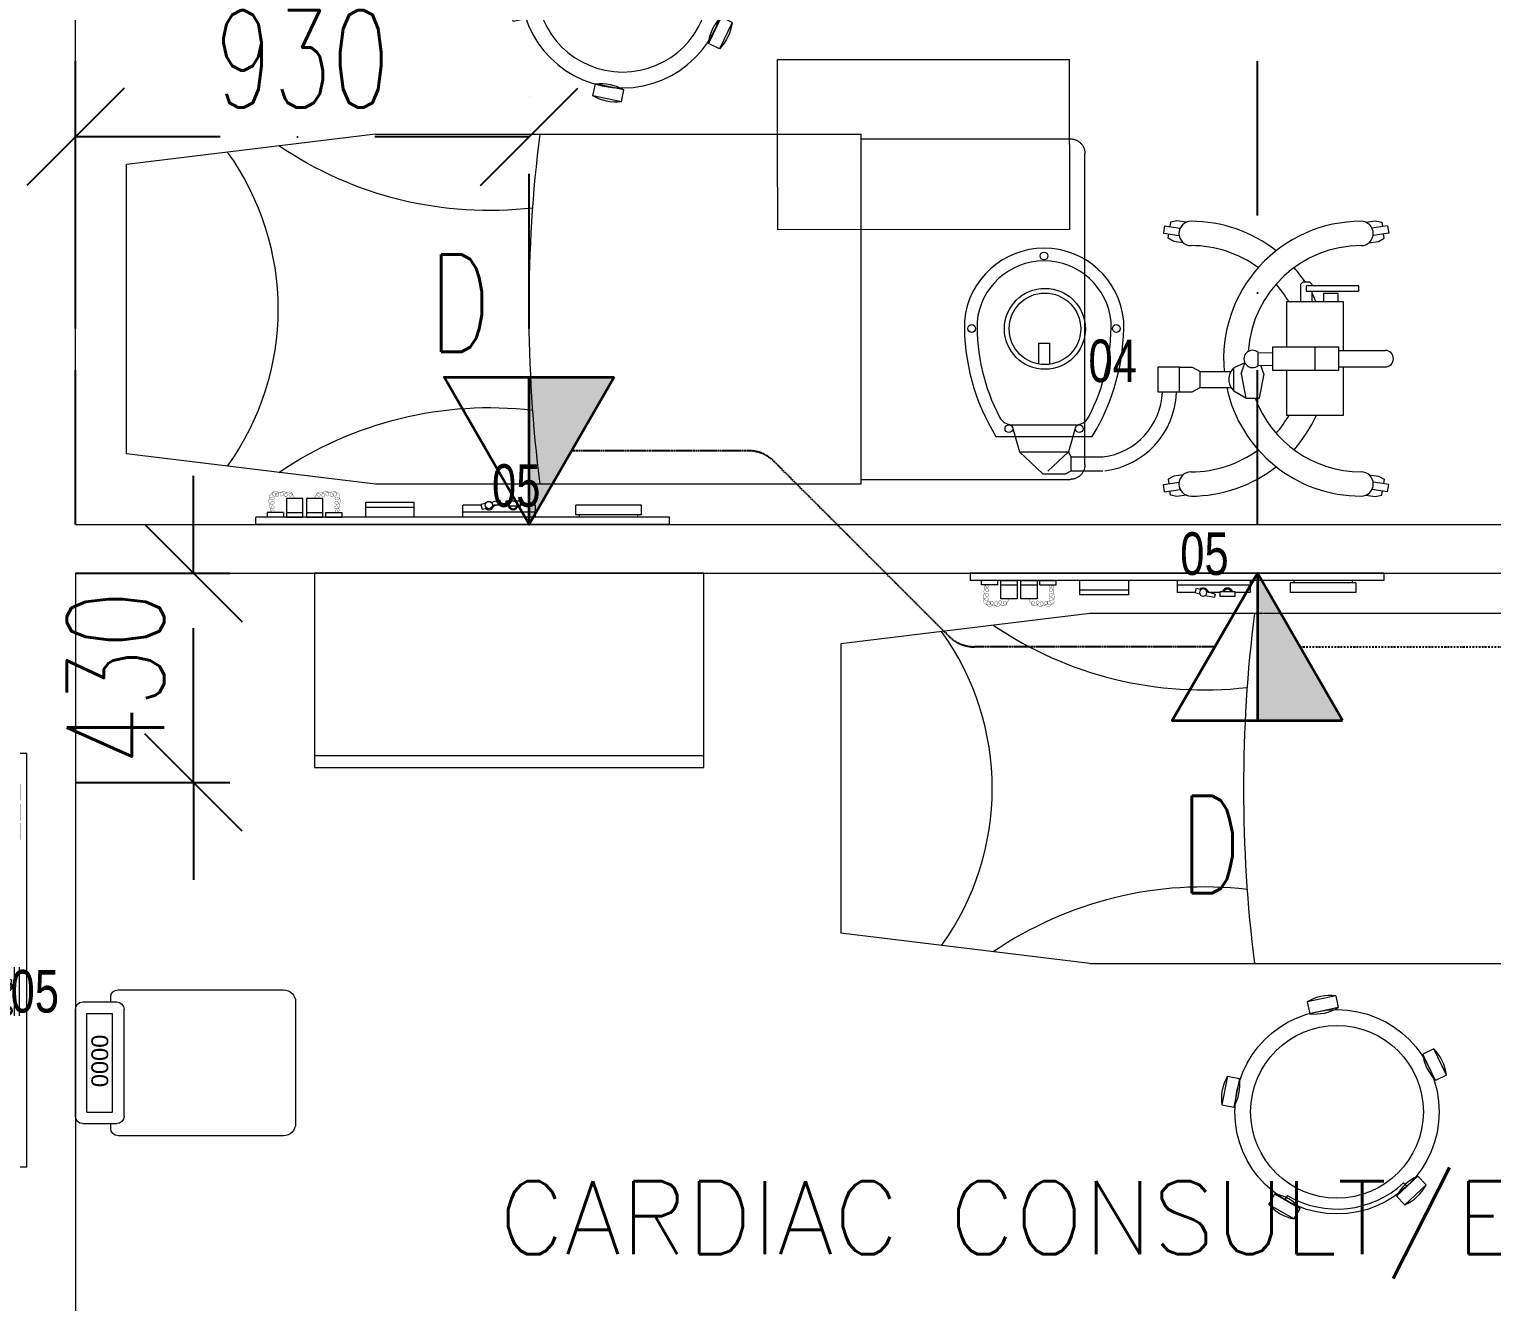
# Model space of a CAD drawing. Header units: inches. Extents: x -12418 to 57169, y -29325 to 19878.
# Drawn here: x 23854 to 26861, y -11556 to -8939 of the extents above; entities that cross this region are included whole.
import ezdxf

# ---------------------------------------------------------------- set-up
doc = ezdxf.new("R2010")
doc.units = ezdxf.units.IN
doc.header["$LTSCALE"] = 25
doc.header["$MEASUREMENT"] = 0
for name, pattern in [('00-Ground Floor$0$HIDDEN', [9.525, 6.35, -3.175]), ('DASHDOT', [25.4, 12.7, -6.35, 0, -6.35]), ('HIDDEN', [9.525, 6.35, -3.175])]:
    doc.linetypes.add(name, pattern=pattern)
doc.layers.get('0').update_dxf_attribs({"color": 8})
doc.layers.get('Defpoints').update_dxf_attribs({"color": 8})
for name, color, linetype, lineweight in [('00-Ground Floor$0$72_EGR_BASE_TEXT', 252, 'Continuous', 5), ('00-Ground Floor$0$72_EGR_EQP_TAG', 142, 'Continuous', 5), ('00-Ground Floor$0$LOADING', 253, 'Continuous', 5), ('00-Ground Floor$0$Walls', 251, 'Continuous', 5), ('E-LITE-CLNG-CNDT', 6, 'DASHDOT', 35), ('T-DATA-CLNG-COND', 51, 'DASHDOT', 25), ('T-DATA-DEVC-TYPE', 2, 'Continuous', 25), ('T-DATA-DIM', 251, 'DASHDOT', 25), ('T-DATA-DIM @ 100', 251, 'DASHDOT', 25), ('T-DATA-FLOR-COND', 40, 'HIDDEN', 25), ('T-DATA-WALL @ 100', 33, 'Continuous', 35)]:
    doc.layers.add(name, color=color, linetype=linetype, lineweight=lineweight)
doc.styles.add('00-Ground Floor$0$SIMPLEX', font='SIMPLEX.shx', dxfattribs={"height": 150})
doc.styles.add('00-Ground Floor$0$Standard', font='arial.ttf')
doc.styles.add('00-Ground Floor$0$X3G_ENTITY_257CFD', font='swisscl.ttf', dxfattribs={"height": 200})
doc.styles.add('DC_Simplex', font='SIMPLEX.shx', dxfattribs={"width": 0.7})
doc.dimstyles.new('DevCad-MM', dxfattribs={"dimscale": 0.01, "dimtxt": 2, "dimasz": 2, "dimexe": 1, "dimexo": 1, "dimgap": 0.6, "dimtad": 1, "dimdec": 0, "dimrnd": 10, "dimzin": 1, "dimdsep": 46, "dimtxsty": 'DC_Simplex', "dimblk1": 'OBLIQUE', "dimblk2": 'OBLIQUE', "dimsah": 1, "dimcen": 3, "dimclrd": 256, "dimclre": 256, "dimclrt": 45, "dimadec": 0, "dimazin": 0, "dimtfac": 1, "dimtdec": 0, "dimtix": 1, "dimtmove": 2, "dimatfit": 2, "dimldrblk": 'OBLIQUE', "dimfxl": 1, "dimtolj": 1, "dimtzin": 0, "dimarcsym": 0})

# ---------------------------------------------------------------- blocks, each defined once
blk = doc.blocks.new('00-Ground Floor$0$ME19011A-P')
for p, q in [((-0.425, 0), (0.425, 0)), ((-0.425, 0), (-0.425, -0.015)), ((0.425, 0), (0.425, -0.015)), ((-0.425, -0.015), (0.425, -0.015)), ((-0.3675, -0.0198), (-0.2325, -0.0198)), ((-0.3675, -0.0198), (-0.3675, -0.0399)), ((-0.36, -0.015), (-0.36, -0.0198)), ((-0.24, -0.015), (-0.24, -0.0198)), ((-0.2325, -0.0198), (-0.2325, -0.0399)), ((-0.15, -0.015), (-0.15, -0.04)), ((-0.15, -0.025), (0, -0.025)), ((0, -0.015), (0, -0.04)), ((0.1, -0.015), (0.1, -0.045)), ((0.2, -0.045), (0.2, -0.015)), ((0.2818, -0.015), (0.2484, -0.015)), ((0.2484, -0.0243), (0.2484, -0.015)), ((0.2818, -0.0243), (0.2484, -0.0243)), ((0.2818, -0.0243), (0.2818, -0.015)), ((0.3211, -0.015), (0.2877, -0.015)), ((0.2877, -0.015), (0.2877, -0.0531)), ((0.3211, -0.0243), (0.2877, -0.0243)), ((0.3211, -0.0531), (0.3211, -0.015)), ((0.3623, -0.015), (0.3289, -0.015)), ((0.3289, -0.015), (0.3289, -0.0531)), ((0.3623, -0.0243), (0.3289, -0.0243)), ((0.3623, -0.0531), (0.3623, -0.015)), ((0.3682, -0.0243), (0.3682, -0.015)), ((0.3682, -0.015), (0.4016, -0.015)), ((0.3682, -0.0243), (0.4016, -0.0243)), ((0.4016, -0.0243), (0.4016, -0.015)), ((-0.3675, -0.0399), (-0.2325, -0.0399)), ((-0.15, -0.04), (-0.1187, -0.04)), ((-0.0887, -0.04), (-0.0637, -0.04)), ((-0.0606, -0.0371), (-0.0787, -0.0432)), ((-0.0787, -0.0432), (-0.077, -0.0497)), ((-0.0582, -0.046), (-0.077, -0.0497)), ((-0.0402, -0.0312), (-0.0496, -0.0337)), ((-0.047, -0.0434), (-0.0376, -0.0409)), ((-0.0376, -0.0409), (-0.0402, -0.0312)), ((-0.0379, -0.04), (0, -0.04)), ((0.1, -0.035), (0.2, -0.035)), ((0.1, -0.045), (0.2, -0.045)), ((0.2877, -0.0531), (0.3211, -0.0531)), ((0.3289, -0.0531), (0.3623, -0.0531))]:
    blk.add_line(p, q)
at = {"color": 8, "const_width": 0.000601}
for points in [[(0.3044, -0.0531, -0.184574), (0.2977, -0.0636, -1.44364), (0.2961, -0.0581, -0.837915), (0.2969, -0.0664, -0.30536), (0.2839, -0.062, -1.584726), (0.2894, -0.0609, -0.253153), (0.2827, -0.0684, -0.874198), (0.2775, -0.0585, -0.915253), (0.2791, -0.0658, -0.223821), (0.2683, -0.0644, -1.703343), (0.272, -0.0597, -0.588962), (0.2621, -0.068, -0.717795), (0.2625, -0.0581, -0.983104), (0.2645, -0.0644, -0.326362), (0.2534, -0.0609, -0.758716), (0.2609, -0.0514, -0.906186), (0.2593, -0.0565, -0.189488), (0.2526, -0.0522, -0.7948), (0.2613, -0.0423, -1.223996), (0.2574, -0.047, -0.072149), (0.2534, -0.0403, -0.645886), (0.2609, -0.0324, -1.366917), (0.2574, -0.0371, -0.078415), (0.2542, -0.0308, -0.723006), (0.2613, -0.0256, -1.105484), (0.2582, -0.0292, -0.221197), (0.2566, -0.0243, -0.221197)], [(0.3456, -0.0531, 0.184574), (0.3523, -0.0636, 1.44364), (0.3539, -0.0581, 0.837915), (0.3531, -0.0664, 0.30536), (0.3661, -0.062, 1.584726), (0.3606, -0.0609, 0.253153), (0.3673, -0.0684, 0.874198), (0.3725, -0.0585, 0.915253), (0.3709, -0.0658, 0.223821), (0.3817, -0.0644, 1.703343), (0.378, -0.0597, 0.588962), (0.3879, -0.068, 0.717795), (0.3875, -0.0581, 0.983104), (0.3855, -0.0644, 0.326362), (0.3966, -0.0609, 0.758716), (0.3891, -0.0514, 0.906186), (0.3907, -0.0565, 0.189488), (0.3974, -0.0522, 0.7948), (0.3887, -0.0423, 1.223996), (0.3926, -0.047, 0.072149), (0.3966, -0.0403, 0.645886), (0.3891, -0.0324, 1.366917), (0.3926, -0.0371, 0.078415), (0.3958, -0.0308, 0.723006), (0.3887, -0.0256, 1.105484), (0.3918, -0.0292, 0.221197), (0.3934, -0.0243, 0.221197)]]:
    blk.add_lwpolyline(points, format="xyb", dxfattribs=at)
blk.add_lwpolyline([(-0.1187, -0.0482), (-0.0887, -0.0482), (-0.0887, -0.0382), (-0.1187, -0.0382)], close=True)
blk.add_circle((-0.0537, -0.04), 0.0075)
for centre, radius, start, end in [((-0.1037, -0.04), 0.01, 10.4593, 169.5407), ((-0.0537, -0.04), 0.01, 45, 180), ((-0.1037, -0.04), 0.0075, 14.0075, 165.9925)]:
    blk.add_arc(centre, radius, start, end)
blk = doc.blocks.new('00-Ground Floor$0$M.44.57.64')
at = {"layer": '00-Ground Floor$0$LOADING', "xscale": 1000.000000000002, "yscale": 1000.000000000002, "zscale": 1000.000000000002, "rotation": 225.9999036123427}
blk.add_blockref('00-Ground Floor$0$ME19011A-P', (-80806.9, 16720.7), dxfattribs=at)
blk = doc.blocks.new('00-Ground Floor$0$HF10037B-P')
at = {"layer": '00-Ground Floor$0$LOADING'}
for p, q in [((0.2459, 0.134), (0.1859, 0.134)), ((0.1859, 0.134), (0.1859, 0.109)), ((0.2459, 0.134), (0.2459, 0.109)), ((0.2459, 0.109), (0.1859, 0.109)), ((0, 0), (-0.0142, -0.0583)), ((0, 0), (0.0243, -0.0059)), ((0.0243, -0.0059), (0.01, -0.0642)), ((0.4071, -0.0094), (0.431, -0.0018)), ((0.4071, -0.0094), (0.4255, -0.0665)), ((0.431, -0.0018), (0.4493, -0.0589)), ((-0.0142, -0.0583), (0.01, -0.0642)), ((0.4069, -0.0417), (0.4165, -0.0387)), ((0.4255, -0.0665), (0.4493, -0.0589)), ((0.0524, -0.2725), (0.0674, -0.2525)), ((0.0674, -0.2525), (0.1154, -0.2885)), ((0.3125, -0.2897), (0.362, -0.2558)), ((0.3267, -0.268), (0.3323, -0.2763)), ((0.3761, -0.2764), (0.362, -0.2558)), ((0.0524, -0.2725), (0.1004, -0.3085)), ((0.1004, -0.3085), (0.1154, -0.2885)), ((0.3266, -0.3103), (0.3125, -0.2897)), ((0.3266, -0.3103), (0.3761, -0.2764))]:
    blk.add_line(p, q, dxfattribs=at)
for radius in [0.21, 0.1775]:
    blk.add_circle((0.2161, -0.1014), radius, dxfattribs=at)
for centre, radius, start, end in [((0.2159, 0.0465), 0.0925, 71.0754, 108.9246), ((0.2159, 0.1965), 0.0925, 251.0754, 288.9246), ((0.0779, -0.0499), 0.0925, 147.3419, 185.1912), ((-0.0678, -0.0143), 0.0925, 327.3419, 5.1912), ((0.4996, -0.0113), 0.0925, 178.8412, 216.6904), ((0.3568, -0.057), 0.0925, 358.8412, 36.6904), ((0.2161, -0.1014), 0.2, 303.6037, 17.3657), ((0.0389, -0.3404), 0.0925, 34.1875, 72.0368), ((0.3867, -0.3449), 0.0925, 105.5121, 143.3614), ((0.1289, -0.2205), 0.0925, 214.1875, 252.0368), ((0.3019, -0.2212), 0.0925, 285.5121, 323.3614)]:
    blk.add_arc(centre, radius, start, end, dxfattribs=at)
blk = doc.blocks.new('00-Ground Floor$0$HF13902-P')
at = {"color": 8, "linetype": '00-Ground Floor$0$HIDDEN'}
for p, q in [((-0.35, -0.6824), (-0.35, -1.1124)), ((0.35, -0.6824), (0.35, -1.1124)), ((0.32, -1.1424), (-0.32, -1.1424))]:
    blk.add_line(p, q, dxfattribs=at)
at = {"linetype": 'Continuous'}
for points in [[(0.36, -0.5224), (0.36, -0.5224), (0.36, -0.5224), (0.36, -0.5224), (0.36, -0.5224), (0.36, -0.5224), (0.36, -0.5224), (0.36, -0.5224), (0.36, -0.5224), (0.36, -0.5224), (0.36, -0.5224), (0.36, -0.5224), (0.36, -0.5224), (0.36, -0.5224), (0.36, -0.5224), (0.36, -0.5224), (0.36, -0.5224), (0.36, -0.5224), (0.36, -0.5224), (0.36, -0.5224), (0.36, -0.5224), (0.36, -0.5224), (0.36, -0.5224), (0.36, -0.5224), (0.36, -0.5224), (0.36, -0.5224), (0.36, -0.5224), (0.36, -0.5224), (0.36, -0.5224), (0.36, -0.5224), (0.36, -0.5224), (0.36, -0.5224), (0.36, -0.5224), (0.36, -0.5224), (0.36, -0.5224), (0.36, -0.5224), (0.36, -0.5224), (0.36, -0.5224), (0.36, -0.5224), (0.36, -0.5224), (0.36, -0.5224), (0.36, -0.5224), (0.36, -0.5224), (0.36, -0.5224), (0.36, -0.5224), (0.36, -0.5224), (0.36, -0.5224), (0.36, -0.5224), (0.36, -0.5224), (0.36, -0.5224), (0.36, -0.5224), (0.36, -0.5224), (0.36, -0.5224), (0.36, -0.5224), (0.36, -0.5224), (0.36, -0.5224), (0.36, -0.5224), (0.36, -0.5224), (0.36, -0.5224), (0.36, -0.5224), (0.36, -0.5224), (0.36, -0.5224), (0.36, -0.5224), (0.36, -0.5224), (0.36, -0.5224), (0.36, -0.5224), (0.36, -0.5224), (0.36, -0.5224), (0.36, -0.5224), (0.36, -0.5224), (0.36, -0.5224), (0.36, -0.5224), (0.36, -0.5224), (0.36, -0.5224), (0.36, -0.5224), (0.36, -0.5224), (0.36, -0.5224), (0.36, -0.5224), (0.36, -0.5224), (0.36, -0.5224), (0.36, -0.5224), (0.36, -0.5224), (0.36, -0.5224), (0.36, -0.5224), (0.36, -0.5224), (0.36, -0.5224), (0.36, -0.5224), (0.36, -0.5224), (0.36, -0.5224), (0.36, -0.5224), (0.36, -0.5224), (0.36, -0.5224), (0.36, -0.5224), (0.36, -0.5224), (0.36, -0.5224), (0.36, -0.5224), (0.36, -0.5224), (0.36, -0.5224), (0.36, -0.5224), (0.36, -0.5224), (0.36, -0.5224), (0.36, -0.5224), (0.36, -0.5224), (0.36, -0.5224), (0.36, -0.5224), (0.36, -0.5224), (0.36, -0.5224), (0.36, -0.5224), (0.36, -0.5224), (0.36, -0.5224), (0.36, -0.5224), (0.36, -0.5224), (0.36, -0.5224), (0.36, -0.5224), (0.36, -0.5224), (0.36, -0.5224), (0.36, -0.5224), (0.36, -0.5224), (0.36, -0.5224), (0.36, -0.5224), (0.36, -0.5224), (0.36, -0.5224), (0.36, -0.5224), (0.36, -0.5224), (0.36, -0.5224), (0.36, -0.5224), (0.36, -0.5224), (0.36, -0.5224), (0.36, -0.5224), (0.36, -0.5224), (0.36, -0.5224), (0.36, -0.5224), (0.36, -0.5224), (0.36, -0.5224), (0.36, -0.5224), (0.36, -0.5224), (0.36, -0.5224), (0.36, -0.5224), (0.36, -0.5224), (0.36, -0.5224), (0.36, -0.5224), (0.36, -0.5224), (0.36, -0.5224), (0.36, -0.5224), (0.36, -0.5224), (0.36, -0.5224), (0.36, -0.5224), (0.36, -0.5224), (0.36, -0.5224), (0.36, -0.5224), (0.36, -0.5224), (0.36, -0.5224), (0.36, -0.5224), (0.36, -0.5224), (0.36, -0.5224), (0.36, -0.5224), (0.36, -0.5224), (0.36, -0.5224), (0.36, -0.5224), (0.36, -0.5224), (0.36, -0.5224), (0.36, -0.5224), (0.36, -0.5224), (0.36, -0.5224), (0.36, -0.5224), (0.36, -0.5224), (0.36, -0.5224), (0.36, -0.5224), (0.36, -0.5224), (0.36, -0.5224), (0.36, -0.5224), (0.36, -0.5224), (0.36, -0.5224), (0.36, -0.5224), (0.36, -0.5224), (0.36, -0.5224), (0.36, -0.5224), (0.36, -0.5224), (0.36, -0.5224), (0.36, -0.5224), (0.36, -0.5224), (0.36, -0.5224), (0.36, -0.5224), (0.36, -0.5224), (0.36, -0.5224), (0.36, -0.5224), (0.36, -0.5224), (0.36, -0.5224), (0.36, -0.5224), (0.36, -0.5224), (0.36, -0.5224), (0.36, -0.5224), (0.36, -0.5224), (0.36, -0.5224), (0.36, -0.5224), (0.36, -0.5224), (0.36, -0.5224), (0.36, -0.5224), (0.36, -0.5224), (0.36, -0.5224), (0.36, -0.5224), (0.36, -0.5224), (0.36, -0.5224), (0.36, -0.5224), (0.36, -0.5224), (0.36, -0.5224), (0.36, -0.5224), (0.36, -0.5224), (0.36, -0.5224), (0.36, -0.5224), (0.36, -0.5224), (0.36, -0.5224), (0.36, -0.5224), (0.36, -0.5224), (0.36, -0.5224), (0.36, -0.5224), (0.36, -0.5224), (0.36, -0.5224), (0.36, -0.5224)], [(0.36, -0.5224), (0.36, -0.5224), (0.36, -0.5224), (0.36, -0.5224), (0.36, -0.5224), (0.36, -0.5224), (0.36, -0.5224), (0.36, -0.5224), (0.36, -0.5224), (0.36, -0.5224), (0.36, -0.5224), (0.36, -0.5224), (0.36, -0.5224), (0.36, -0.5224), (0.36, -0.5224), (0.36, -0.5224), (0.36, -0.5224), (0.36, -0.5224), (0.36, -0.5224), (0.36, -0.5224), (0.36, -0.5224), (0.36, -0.5224), (0.36, -0.5224), (0.36, -0.5224), (0.36, -0.5224), (0.36, -0.5224), (0.36, -0.5224), (0.36, -0.5224), (0.36, -0.5224), (0.36, -0.5224), (0.36, -0.5224), (0.36, -0.5224), (0.36, -0.5224), (0.36, -0.5224), (0.36, -0.5224), (0.36, -0.5224), (0.36, -0.5224), (0.36, -0.5224), (0.36, -0.5224), (0.36, -0.5224), (0.36, -0.5224), (0.36, -0.5224), (0.36, -0.5224), (0.36, -0.5224), (0.36, -0.5224), (0.36, -0.5224), (0.36, -0.5224), (0.36, -0.5224), (0.36, -0.5224), (0.36, -0.5224), (0.36, -0.5224), (0.36, -0.5224), (0.36, -0.5224), (0.36, -0.5224), (0.36, -0.5224), (0.36, -0.5224), (0.36, -0.5224), (0.36, -0.5224), (0.36, -0.5224), (0.36, -0.5224), (0.36, -0.5224), (0.36, -0.5224), (0.36, -0.5224), (0.36, -0.5224), (0.36, -0.5224), (0.36, -0.5224), (0.36, -0.5224), (0.36, -0.5224), (0.36, -0.5224), (0.36, -0.5224), (0.36, -0.5224), (0.36, -0.5224), (0.36, -0.5224), (0.36, -0.5224), (0.36, -0.5224), (0.36, -0.5224), (0.36, -0.5224), (0.36, -0.5224), (0.36, -0.5224), (0.36, -0.5224), (0.36, -0.5224), (0.36, -0.5224), (0.36, -0.5224), (0.36, -0.5224), (0.36, -0.5224), (0.36, -0.5224), (0.36, -0.5224), (0.36, -0.5224), (0.36, -0.5224), (0.36, -0.5224), (0.36, -0.5224), (0.36, -0.5224), (0.36, -0.5224), (0.36, -0.5224), (0.36, -0.5224), (0.36, -0.5224), (0.36, -0.5224), (0.36, -0.5224), (0.36, -0.5224), (0.36, -0.5224), (0.36, -0.5224), (0.36, -0.5224), (0.36, -0.5224), (0.36, -0.5224), (0.36, -0.5224), (0.36, -0.5224), (0.36, -0.5224), (0.36, -0.5224), (0.36, -0.5224), (0.36, -0.5224), (0.36, -0.5224), (0.36, -0.5224), (0.36, -0.5224), (0.36, -0.5224), (0.36, -0.5224), (0.36, -0.5224), (0.36, -0.5224), (0.36, -0.5224), (0.36, -0.5224), (0.36, -0.5224), (0.36, -0.5224), (0.36, -0.5224), (0.36, -0.5224), (0.36, -0.5224), (0.36, -0.5224), (0.36, -0.5224), (0.36, -0.5224), (0.36, -0.5224), (0.36, -0.5224), (0.36, -0.5224), (0.36, -0.5224), (0.36, -0.5224), (0.36, -0.5224), (0.36, -0.5224), (0.36, -0.5224), (0.36, -0.5224), (0.36, -0.5224), (0.36, -0.5224), (0.36, -0.5224), (0.36, -0.5224), (0.36, -0.5224), (0.36, -0.5224), (0.36, -0.5224), (0.36, -0.5224), (0.36, -0.5224), (0.36, -0.5224), (0.36, -0.5224), (0.36, -0.5224), (0.36, -0.5224), (0.36, -0.5224), (0.36, -0.5224), (0.36, -0.5224), (0.36, -0.5224), (0.36, -0.5224), (0.36, -0.5224), (0.36, -0.5224), (0.36, -0.5224), (0.36, -0.5224), (0.36, -0.5224), (0.36, -0.5224), (0.36, -0.5224), (0.36, -0.5224), (0.36, -0.5224), (0.36, -0.5224), (0.36, -0.5224), (0.36, -0.5224), (0.36, -0.5224), (0.36, -0.5224), (0.36, -0.5224), (0.36, -0.5224), (0.36, -0.5224), (0.36, -0.5224), (0.36, -0.5224), (0.36, -0.5224), (0.36, -0.5224), (0.36, -0.5224), (0.36, -0.5224), (0.36, -0.5224), (0.36, -0.5224), (0.36, -0.5224), (0.36, -0.5224), (0.36, -0.5224), (0.36, -0.5224), (0.36, -0.5224), (0.36, -0.5224), (0.36, -0.5224), (0.36, -0.5224), (0.36, -0.5224), (0.36, -0.5224), (0.36, -0.5224), (0.36, -0.5224), (0.36, -0.5224), (0.36, -0.5224), (0.36, -0.5224), (0.36, -0.5224), (0.36, -0.5224), (0.36, -0.5224), (0.36, -0.5224), (0.36, -0.5224), (0.36, -0.5224), (0.36, -0.5224), (0.36, -0.5224), (0.36, -0.5224), (0.36, -0.5224), (0.36, -0.5224), (0.36, -0.5224), (0.36, -0.5224), (0.36, -0.5224), (0.36, -0.5224), (0.36, -0.5224), (0.36, -0.5224), (0.36, -0.5224), (0.36, -0.5224), (0.36, -0.5224)], [(0.36, -0.5224), (0.36, -0.5224), (0.36, -0.5224), (0.36, -0.5224), (0.36, -0.5224), (0.36, -0.5224), (0.36, -0.5224), (0.36, -0.5224), (0.36, -0.5224), (0.36, -0.5224), (0.36, -0.5224), (0.36, -0.5224), (0.36, -0.5224), (0.36, -0.5224), (0.36, -0.5224), (0.36, -0.5224), (0.36, -0.5224), (0.36, -0.5224), (0.36, -0.5224), (0.36, -0.5224), (0.36, -0.5224), (0.36, -0.5224), (0.36, -0.5224), (0.36, -0.5224), (0.36, -0.5224), (0.36, -0.5224), (0.36, -0.5224), (0.36, -0.5224), (0.36, -0.5224), (0.36, -0.5224), (0.36, -0.5224), (0.36, -0.5224), (0.36, -0.5224), (0.36, -0.5224), (0.36, -0.5224), (0.36, -0.5224), (0.36, -0.5224), (0.36, -0.5224), (0.36, -0.5224), (0.36, -0.5224), (0.36, -0.5224), (0.36, -0.5224), (0.36, -0.5224), (0.36, -0.5224), (0.36, -0.5224), (0.36, -0.5224), (0.36, -0.5224), (0.36, -0.5224), (0.36, -0.5224), (0.36, -0.5224), (0.36, -0.5224), (0.36, -0.5224), (0.36, -0.5224), (0.36, -0.5224), (0.36, -0.5224), (0.36, -0.5224), (0.36, -0.5224), (0.36, -0.5224), (0.36, -0.5224), (0.36, -0.5224), (0.36, -0.5224), (0.36, -0.5224), (0.36, -0.5224), (0.36, -0.5224), (0.36, -0.5224), (0.36, -0.5224), (0.36, -0.5224), (0.36, -0.5224), (0.36, -0.5224), (0.36, -0.5224), (0.36, -0.5224), (0.36, -0.5224), (0.36, -0.5224), (0.36, -0.5224), (0.36, -0.5224), (0.36, -0.5224), (0.36, -0.5224), (0.36, -0.5224), (0.36, -0.5224), (0.36, -0.5224), (0.36, -0.5224), (0.36, -0.5224), (0.36, -0.5224), (0.36, -0.5224), (0.36, -0.5224), (0.36, -0.5224), (0.36, -0.5224), (0.36, -0.5224), (0.36, -0.5224), (0.36, -0.5224), (0.36, -0.5224), (0.36, -0.5224), (0.36, -0.5224), (0.36, -0.5224), (0.36, -0.5224), (0.36, -0.5224), (0.36, -0.5224), (0.36, -0.5224), (0.36, -0.5224), (0.36, -0.5224), (0.36, -0.5224), (0.36, -0.5224), (0.36, -0.5224), (0.36, -0.5224), (0.36, -0.5224), (0.36, -0.5224), (0.36, -0.5224), (0.36, -0.5224), (0.36, -0.5224), (0.36, -0.5224), (0.36, -0.5224), (0.36, -0.5224), (0.36, -0.5224), (0.36, -0.5224), (0.36, -0.5224), (0.36, -0.5224), (0.36, -0.5224), (0.36, -0.5224), (0.36, -0.5224), (0.36, -0.5224), (0.36, -0.5224), (0.36, -0.5224), (0.36, -0.5224), (0.36, -0.5224), (0.36, -0.5224), (0.36, -0.5224), (0.36, -0.5224), (0.36, -0.5224), (0.36, -0.5224), (0.36, -0.5224), (0.36, -0.5224), (0.36, -0.5224), (0.36, -0.5224), (0.36, -0.5224), (0.36, -0.5224), (0.36, -0.5224), (0.36, -0.5224), (0.36, -0.5224), (0.36, -0.5224), (0.36, -0.5224), (0.36, -0.5224), (0.36, -0.5224), (0.36, -0.5224), (0.36, -0.5224), (0.36, -0.5224), (0.36, -0.5224), (0.36, -0.5224), (0.36, -0.5224), (0.36, -0.5224), (0.36, -0.5224), (0.36, -0.5224), (0.36, -0.5224), (0.36, -0.5224), (0.36, -0.5224), (0.36, -0.5224), (0.36, -0.5224), (0.36, -0.5224), (0.36, -0.5224), (0.36, -0.5224), (0.36, -0.5224), (0.36, -0.5224), (0.36, -0.5224), (0.36, -0.5224), (0.36, -0.5224), (0.36, -0.5224), (0.36, -0.5224), (0.36, -0.5224), (0.36, -0.5224), (0.36, -0.5224), (0.36, -0.5224), (0.36, -0.5224), (0.36, -0.5224), (0.36, -0.5224), (0.36, -0.5224), (0.36, -0.5224), (0.36, -0.5224), (0.36, -0.5224), (0.36, -0.5224), (0.36, -0.5224), (0.36, -0.5224), (0.36, -0.5224), (0.36, -0.5224), (0.36, -0.5224), (0.36, -0.5224), (0.36, -0.5224), (0.36, -0.5224), (0.36, -0.5224), (0.36, -0.5224), (0.36, -0.5224), (0.36, -0.5224), (0.36, -0.5224), (0.36, -0.5224), (0.36, -0.5224), (0.36, -0.5224), (0.36, -0.5224), (0.36, -0.5224), (0.36, -0.5224), (0.36, -0.5224), (0.36, -0.5224), (0.36, -0.5224), (0.36, -0.5224), (0.36, -0.5224), (0.36, -0.5224), (0.36, -0.5224), (0.36, -0.5224), (0.36, -0.5224), (0.36, -0.5224), (0.36, -0.5224), (0.36, -0.5224), (0.36, -0.5224), (0.36, -0.5224), (0.36, -0.5224), (0.36, -0.5224), (0.36, -0.5224), (0.36, -0.5224), (0.36, -0.5224), (0.36, -0.5224), (0.36, -0.5224), (0.36, -0.5224), (0.36, -0.5224), (0.36, -0.5224), (0.36, -0.5224), (0.36, -0.5224), (0.36, -0.5224), (0.36, -0.5224), (0.36, -0.5224), (0.36, -0.5224), (0.36, -0.5224), (0.36, -0.5224), (0.36, -0.5224), (0.36, -0.5224), (0.36, -0.5224), (0.36, -0.5224), (0.36, -0.5224), (0.36, -0.5224), (0.36, -0.5224), (0.36, -0.5224), (0.36, -0.5224), (0.36, -0.5224), (0.36, -0.5224), (0.36, -0.5224), (0.36, -0.5224), (0.36, -0.5224), (0.36, -0.5224), (0.36, -0.5224), (0.36, -0.5224), (0.36, -0.5224), (0.36, -0.5224), (0.36, -0.5224), (0.36, -0.5224), (0.36, -0.5224), (0.36, -0.5224), (0.36, -0.5224), (0.36, -0.5224), (0.36, -0.5224), (0.36, -0.5224), (0.36, -0.5224), (0.36, -0.5224), (0.36, -0.5224), (0.36, -0.5224), (0.36, -0.5224), (0.36, -0.5224), (0.36, -0.5224), (0.36, -0.5224), (0.36, -0.5224), (0.36, -0.5224), (0.36, -0.5224), (0.36, -0.5224), (0.36, -0.5224), (0.36, -0.5224), (0.36, -0.5224), (0.36, -0.5224), (0.36, -0.5224), (0.36, -0.5224), (0.36, -0.5224), (0.36, -0.5224), (0.36, -0.5224)]]:
    blk.add_lwpolyline(points, close=True, dxfattribs=at)
for points in [[(0.36, -0.5224), (0.36, -0.5224), (0.36, -0.5224), (0.36, -0.5224), (0.36, -0.5224), (0.36, -0.5224), (0.36, -0.5224), (0.36, -0.5224)], [(0.36, -0.5224), (0.36, -0.5224), (0.36, -0.5224), (0.36, -0.5224), (0.36, -0.5224), (0.36, -0.5224), (0.36, -0.5224), (0.36, -0.5224), (0.36, -0.5224), (0.36, -0.5224), (0.36, -0.5224), (0.36, -0.5224), (0.36, -0.5224), (0.36, -0.5224), (0.36, -0.5224), (0.36, -0.5224), (0.36, -0.5224), (0.36, -0.5224), (0.36, -0.5224), (0.36, -0.5224), (0.36, -0.5224), (0.36, -0.5224), (0.36, -0.5224), (0.36, -0.5224), (0.36, -0.5224), (0.36, -0.5224), (0.36, -0.5224), (0.36, -0.5224), (0.36, -0.5224), (0.36, -0.5224), (0.36, -0.5224), (0.36, -0.5224), (0.36, -0.5224), (0.36, -0.5224), (0.36, -0.5224), (0.36, -0.5224), (0.36, -0.5224), (0.36, -0.5224), (0.36, -0.5224), (0.36, -0.5224), (0.36, -0.5224), (0.36, -0.5224), (0.36, -0.5224), (0.36, -0.5224), (0.36, -0.5224), (0.36, -0.5224), (0.36, -0.5224), (0.36, -0.5224), (0.36, -0.5224), (0.36, -0.5224), (0.36, -0.5224), (0.36, -0.5224), (0.36, -0.5224), (0.36, -0.5224), (0.36, -0.5224), (0.36, -0.5224), (0.36, -0.5224), (0.36, -0.5224), (0.36, -0.5224), (0.36, -0.5224), (0.36, -0.5224), (0.36, -0.5224), (0.36, -0.5224), (0.36, -0.5224), (0.36, -0.5224), (0.36, -0.5224), (0.36, -0.5224), (0.36, -0.5224), (0.36, -0.5224), (0.36, -0.5224), (0.36, -0.5224), (0.36, -0.5224), (0.36, -0.5224), (0.36, -0.5224), (0.36, -0.5224), (0.36, -0.5224), (0.36, -0.5224), (0.36, -0.5224), (0.36, -0.5224), (0.36, -0.5224), (0.36, -0.5224), (0.36, -0.5224), (0.36, -0.5224), (0.36, -0.5224), (0.36, -0.5224), (0.36, -0.5224), (0.36, -0.5224), (0.36, -0.5224), (0.36, -0.5224), (0.36, -0.5224), (0.36, -0.5224), (0.36, -0.5224), (0.36, -0.5224), (0.36, -0.5224), (0.36, -0.5224), (0.36, -0.5224), (0.36, -0.5224), (0.36, -0.5224), (0.36, -0.5224), (0.36, -0.5224), (0.36, -0.5224), (0.36, -0.5224), (0.36, -0.5224), (0.36, -0.5224), (0.36, -0.5224), (0.36, -0.5224), (0.36, -0.5224), (0.36, -0.5224), (0.36, -0.5224), (0.36, -0.5224), (0.36, -0.5224)], [(0.36, -0.5224), (0.36, -0.5224), (0.36, -0.5224), (0.36, -0.5224), (0.36, -0.5224), (0.36, -0.5224), (0.36, -0.5224), (0.36, -0.5224), (0.36, -0.5224), (0.36, -0.5224), (0.36, -0.5224), (0.36, -0.5224), (0.36, -0.5224), (0.36, -0.5224), (0.36, -0.5224), (0.36, -0.5224), (0.36, -0.5224)], [(0.36, -0.5224), (0.36, -0.5224), (0.36, -0.5224), (0.36, -0.5224), (0.36, -0.5224), (0.36, -0.5224), (0.36, -0.5224)], [(0.36, -0.5224), (0.36, -0.5224), (0.36, -0.5224), (0.36, -0.5224), (0.36, -0.5224), (0.36, -0.5224), (0.36, -0.5224), (0.36, -0.5224), (0.36, -0.5224), (0.36, -0.5224), (0.36, -0.5224), (0.36, -0.5224)], [(0.36, -0.5224), (0.36, -0.5224), (0.36, -0.5224), (0.36, -0.5224), (0.36, -0.5224), (0.36, -0.5224), (0.36, -0.5224), (0.36, -0.5224), (0.36, -0.5224), (0.36, -0.5224), (0.36, -0.5224), (0.36, -0.5224), (0.36, -0.5224), (0.36, -0.5224), (0.36, -0.5224), (0.36, -0.5224), (0.36, -0.5224), (0.36, -0.5224), (0.36, -0.5224), (0.36, -0.5224), (0.36, -0.5224), (0.36, -0.5224), (0.36, -0.5224), (0.36, -0.5224), (0.36, -0.5224), (0.36, -0.5224), (0.36, -0.5224), (0.36, -0.5224), (0.36, -0.5224), (0.36, -0.5224), (0.36, -0.5224), (0.36, -0.5224), (0.36, -0.5224), (0.36, -0.5224), (0.36, -0.5224), (0.36, -0.5224), (0.36, -0.5224), (0.36, -0.5224), (0.36, -0.5224), (0.36, -0.5224), (0.36, -0.5224), (0.36, -0.5224), (0.36, -0.5224), (0.36, -0.5224), (0.36, -0.5224), (0.36, -0.5224), (0.36, -0.5224), (0.36, -0.5224), (0.36, -0.5224), (0.36, -0.5224), (0.36, -0.5224), (0.36, -0.5224), (0.36, -0.5224), (0.36, -0.5224), (0.36, -0.5224), (0.36, -0.5224), (0.36, -0.5224), (0.36, -0.5224), (0.36, -0.5224), (0.36, -0.5224), (0.36, -0.5224), (0.36, -0.5224), (0.36, -0.5224), (0.36, -0.5224), (0.36, -0.5224), (0.36, -0.5224), (0.36, -0.5224), (0.36, -0.5224), (0.36, -0.5224), (0.36, -0.5224), (0.36, -0.5224), (0.36, -0.5224), (0.36, -0.5224), (0.36, -0.5224), (0.36, -0.5224), (0.36, -0.5224), (0.36, -0.5224), (0.36, -0.5224), (0.36, -0.5224), (0.36, -0.5224), (0.36, -0.5224), (0.36, -0.5224), (0.36, -0.5224), (0.36, -0.5224), (0.36, -0.5224), (0.36, -0.5224), (0.36, -0.5224), (0.36, -0.5224), (0.36, -0.5224)], [(0.36, -0.5224), (0.36, -0.5224), (0.36, -0.5224), (0.36, -0.5224), (0.36, -0.5224), (0.36, -0.5224), (0.36, -0.5224), (0.36, -0.5224), (0.36, -0.5224), (0.36, -0.5224)], [(0.36, -0.5224), (0.36, -0.5224), (0.36, -0.5224), (0.36, -0.5224), (0.36, -0.5224), (0.36, -0.5224), (0.36, -0.5224), (0.36, -0.5224), (0.36, -0.5224), (0.36, -0.5224)], [(0.36, -0.5224), (0.36, -0.5224), (0.36, -0.5224), (0.36, -0.5224), (0.36, -0.5224), (0.36, -0.5224), (0.36, -0.5224), (0.36, -0.5224), (0.36, -0.5224), (0.36, -0.5224), (0.36, -0.5224), (0.36, -0.5224), (0.36, -0.5224), (0.36, -0.5224), (0.36, -0.5224)], [(0.36, -0.5224), (0.36, -0.5224), (0.36, -0.5224), (0.36, -0.5224), (0.36, -0.5224), (0.36, -0.5224), (0.36, -0.5224), (0.36, -0.5224), (0.36, -0.5224), (0.36, -0.5224)], [(0.36, -0.5224), (0.36, -0.5224), (0.36, -0.5224), (0.36, -0.5224), (0.36, -0.5224), (0.36, -0.5224), (0.36, -0.5224)], [(0.36, -0.5224), (0.36, -0.5224), (0.36, -0.5224), (0.36, -0.5224), (0.36, -0.5224), (0.36, -0.5224), (0.36, -0.5224), (0.36, -0.5224), (0.36, -0.5224), (0.36, -0.5224)], [(0.36, -0.5224), (0.36, -0.5224), (0.36, -0.5224), (0.36, -0.5224), (0.36, -0.5224), (0.36, -0.5224), (0.36, -0.5224), (0.36, -0.5224), (0.36, -0.5224), (0.36, -0.5224), (0.36, -0.5224), (0.36, -0.5224), (0.36, -0.5224), (0.36, -0.5224), (0.36, -0.5224), (0.36, -0.5224), (0.36, -0.5224), (0.36, -0.5224)], [(0.36, -0.5224), (0.36, -0.5224), (0.36, -0.5224), (0.36, -0.5224), (0.36, -0.5224), (0.36, -0.5224), (0.36, -0.5224), (0.36, -0.5224), (0.36, -0.5224)]]:
    blk.add_lwpolyline(points, dxfattribs=at)
blk.add_circle((0.36, -0.5224), 0.000000101)
at = {"color": 8}
for centre, radius, start, end in [((0, 1.0679), 0.5515, 234.1788, 305.8212), ((-0.9704, 0.0819), 0.7679, 353.3222, 34.2669), ((0.9704, 0.0819), 0.7679, 145.7331, 186.6778), ((0, -2.9071), 2.9071, 82.8865, 97.1135)]:
    blk.add_arc(centre, radius, start, end, dxfattribs=at)
at = {"color": 8, "linetype": '00-Ground Floor$0$HIDDEN'}
for centre, start, end in [((-0.32, -1.1124), 180, 270), ((0.32, -1.1124), 270, 0)]:
    blk.add_arc(centre, 0.03, start, end, dxfattribs=at)
at = {"layer": '00-Ground Floor$0$LOADING'}
for p, q in [((-0.36, 0.3161), (-0.2975, 0.8276)), ((0.2975, 0.8276), (-0.2975, 0.8276)), ((0.36, 0.3161), (0.2975, 0.8276)), ((-0.36, 0.3161), (-0.36, -0.6824)), ((0.36, -0.6824), (0.36, 0.3161)), ((0.36, -0.6824), (-0.36, -0.6824))]:
    blk.add_line(p, q, dxfattribs=at)
blk = doc.blocks.new('00-Ground Floor$0$HF11772-P')
at = {"layer": '00-Ground Floor$0$LOADING'}
for p, q in [((0.6, 0.35), (0, 0.35)), ((0, 0.175), (0, 0.35)), ((0.6, 0.175), (0.6, 0.35)), ((0, 0.175), (0, 0)), ((0.6, 0), (0.6, 0.175)), ((0, 0), (0.6, 0))]:
    blk.add_line(p, q, dxfattribs=at)
blk = doc.blocks.new('00-Ground Floor$0$mobile light')
at = {"layer": '00-Ground Floor$0$LOADING'}
for p, q in [((1882.58, -498.29), (1882.35, -499.8)), ((1882.58, -498.29), (1885.78, -498.78)), ((1883.78, -497.56), (1883.65, -498.45)), ((1885.1, -497.29), (1883.78, -497.56)), ((1887.04, -497.59), (1885.1, -497.29)), ((1923.94, -497.59), (1925.88, -497.29)), ((1928.41, -498.29), (1925.2, -498.78)), ((1925.88, -497.29), (1927.2, -497.56)), ((1927.2, -497.56), (1927.33, -498.45)), ((1928.41, -498.29), (1928.63, -499.8)), ((1882.35, -499.8), (1885.55, -500.28)), ((1883.28, -500.85), (1883.42, -499.96)), ((1884.47, -501.5), (1883.28, -500.85)), ((1886.4, -501.79), (1884.47, -501.5)), ((1924.58, -501.79), (1926.52, -501.5)), ((1928.63, -499.8), (1925.43, -500.28)), ((1926.52, -501.5), (1927.7, -500.85)), ((1927.7, -500.85), (1927.56, -499.96)), ((1948.76, -501.94), (1947.59, -502.62)), ((1953.47, -501.94), (1948.76, -501.94)), ((1958.23, -506.5), (1953.47, -501.94)), ((1947.59, -502.62), (1941.09, -502.62)), ((1947.59, -502.62), (1947.59, -505.45)), ((1948.15, -506.5), (1952.41, -502.55)), ((1947.59, -505.45), (1941.09, -505.45)), ((1946.6, -512.08), (1948.15, -506.5)), ((1947.59, -505.45), (1948.15, -506.5)), ((1958.23, -506.5), (1948.15, -506.5)), ((1959.78, -512.08), (1958.23, -506.5)), ((1963.08, -509.67), (1943.3, -509.67)), ((1959.78, -512.08), (1946.6, -512.08)), ((1908.01, -522.53), (1909, -517.55)), ((1911.69, -517.55), (1909, -517.55)), ((1912.69, -522.53), (1911.69, -517.55)), ((1911.69, -517.55), (1914.17, -518.99)), ((1914.17, -518.99), (1914.17, -523.77)), ((1921.08, -519.69), (1914.74, -519.69)), ((1922.73, -518.8), (1921.08, -519.69)), ((1921.08, -519.69), (1921.08, -523.01)), ((1921.08, -519.69), (1921.08, -523.01)), ((1925.38, -518.8), (1922.73, -518.8)), ((1908.01, -522.53), (1908.62, -524.28)), ((1912.69, -522.53), (1911.9, -524.78)), ((1921.08, -523.01), (1914.77, -523.01)), ((1922.73, -523.93), (1921.08, -523.04)), ((1892.68, -523.97), (1883.05, -523.97)), ((1892.68, -528.06), (1892.68, -523.24)), ((1892.68, -523.24), (1906.16, -523.24)), ((1897.5, -528.06), (1897.5, -523.24)), ((1906.16, -523.24), (1906.16, -528.06)), ((1909.15, -524.25), (1906.16, -524.32)), ((1909.15, -524.25), (1909.15, -526.94)), ((1911.9, -524.78), (1914.17, -523.77)), ((1925.38, -523.93), (1922.73, -523.93)), ((1892.68, -527.34), (1883.05, -527.34)), ((1906.16, -528.06), (1892.68, -528.06)), ((1909.15, -526.94), (1906.16, -526.87)), ((1884.47, -549.77), (1883.28, -550.42)), ((1886.4, -549.48), (1884.47, -549.77)), ((1924.58, -549.48), (1926.52, -549.77)), ((1926.52, -549.77), (1927.7, -550.42)), ((1882.35, -551.47), (1885.55, -550.99)), ((1882.58, -552.98), (1882.35, -551.47)), ((1882.58, -552.98), (1885.78, -552.5)), ((1883.28, -550.42), (1883.42, -551.31)), ((1883.78, -553.71), (1883.65, -552.82)), ((1928.41, -552.98), (1925.2, -552.5)), ((1928.63, -551.47), (1925.43, -550.99)), ((1927.2, -553.71), (1927.33, -552.82)), ((1927.7, -550.42), (1927.56, -551.31)), ((1928.41, -552.98), (1928.63, -551.47)), ((1885.1, -553.98), (1883.78, -553.71)), ((1887.04, -553.69), (1885.1, -553.98)), ((1923.94, -553.69), (1925.88, -553.98)), ((1925.88, -553.98), (1927.2, -553.71))]:
    blk.add_line(p, q, dxfattribs=at)
for points in [[(1903.33, -523.24), (1903.33, -514.02), (1891.61, -514.02), (1891.61, -523.97)], [(1954.27, -524.55), (1954.27, -528.82), (1952.05, -528.82), (1952.05, -524.5)], [(1891.61, -527.34), (1891.61, -537.34), (1903.33, -537.34), (1903.33, -528.06)], [(1892.74, -537.34), (1892.74, -539.04), (1895.76, -539.04), (1895.76, -537.34)], [(1898.05, -537.34), (1898.05, -539.5)], [(1898.05, -540.63), (1898.05, -540.87), (1898.53, -541.35), (1900.02, -541.35), (1900.5, -540.87), (1900.5, -537.34)]]:
    blk.add_lwpolyline(points, dxfattribs=at)
for points in [[(1929.78, -518.8), (1925.38, -518.8), (1925.38, -523.93), (1929.78, -523.93)], [(1899.3, -539.5), (1888.5, -539.5), (1888.5, -540.63), (1899.3, -540.63)]]:
    blk.add_lwpolyline(points, close=True, dxfattribs=at)
for centre, radius in [((1945.96, -511.25), 0.793), ((1960.42, -511.25), 0.793), ((1953.01, -531.79), 8.32), ((1953.01, -531.79), 7.35), ((1938.31, -531.85), 0.793), ((1968.07, -531.85), 0.793), ((1953.19, -546.77), 0.793)]:
    blk.add_circle(centre, radius, dxfattribs=at)
for centre, radius, start, end in [((1888.02, -499.89), 2.5, 90, 270), ((1888.02, -525.64), 28.25, 12.1463, 90), ((1922.96, -525.64), 28.25, 90, 128.2073), ((1922.96, -499.89), 2.5, 270, 90), ((1888.02, -525.64), 23.25, 20.3387, 90), ((1922.96, -525.64), 23.25, 90, 126.3743), ((1942.82, -519.31), 16.86, 97.1293, 177.6115), ((1922.96, -525.64), 28.25, 138.4974, 155.7305), ((1942.82, -519.31), 13.97, 97.1293, 177.6115), ((1922.96, -525.64), 23.25, 138.7224, 150.0382), ((1980.13, -532.49), 43.32, 148.2167, 181.2501), ((1926.25, -532.49), 43.32, 358.7499, 31.7833), ((1980.13, -532.49), 40.72, 152.4092, 181.2501), ((1946.6, -514.96), 2.89, 90, 152.4092), ((1959.78, -514.96), 2.89, 27.5908, 90), ((1926.25, -532.49), 40.72, 358.7499, 27.5908), ((1911.94, -521.38), 3.27, 313.0112, 46.9888), ((1888.02, -525.64), 28.25, 270, 5.3386), ((1883.05, -525.65), 1.68, 90, 270), ((1910.32, -525.6), 1.78, 229.0673, 130.9327), ((1888.02, -525.64), 23.25, 270, 356.3184), ((1953.19, -531.93), 16.44, 185.2361, 354.7639), ((1953.19, -531.93), 13.84, 185.2361, 354.7639), ((1922.96, -525.64), 28.25, 204.483, 208.105), ((1922.96, -525.64), 23.25, 210.2349, 221.2776), ((1922.96, -525.64), 28.25, 213.7985, 221.5026), ((1922.96, -525.64), 23.25, 233.6257, 270), ((1888.02, -551.39), 2.5, 90, 270), ((1922.96, -525.64), 28.25, 231.7927, 270), ((1922.96, -551.39), 2.5, 270, 90)]:
    blk.add_arc(centre, radius, start, end, dxfattribs=at)
blk = doc.blocks.new('00-Ground Floor$0$GF21027-P')
at = {"layer": '00-Ground Floor$0$LOADING'}
for p, q in [((0.4, 0.4), (-0.4, 0.4)), ((-0.4, 0.4), (-0.4, 0)), ((0.4, 0), (0.4, 0.4)), ((-0.4, 0.025), (0.4, 0.025)), ((-0.4, 0), (0.4, 0))]:
    blk.add_line(p, q, dxfattribs=at)
blk = doc.blocks.new('00-Ground Floor$0$HF13461A-P')
at = {"layer": '00-Ground Floor$0$LOADING'}
for p, q in [((0.0229, 0.4353), (0.0229, 0.3653)), ((0.2579, 0.4503), (0.0379, 0.4503)), ((0.2493, 0.4266), (0.0466, 0.4266)), ((0.0466, 0.4266), (0.0466, 0.3739)), ((0.2493, 0.4266), (0.2493, 0.3739)), ((0.2729, 0.4353), (0.2729, 0.3653)), ((-0.0021, 0.3628), (-0.0021, 0.0228)), ((0.0229, 0.3778), (0.0129, 0.3778)), ((0.2493, 0.3739), (0.0466, 0.3739)), ((0.2829, 0.3778), (0.2729, 0.3778)), ((0.2979, 0.0228), (0.2979, 0.3628)), ((0.2579, 0.3503), (0.0379, 0.3503)), ((0.0229, -0.0022), (0.2729, -0.0022))]:
    blk.add_line(p, q, dxfattribs=at)
for centre, radius, start, end in [((0.0379, 0.4353), 0.015, 90, 180), ((0.2579, 0.4353), 0.015, 0, 90), ((0.0129, 0.3628), 0.015, 90, 180), ((0.0379, 0.3653), 0.015, 180, 270), ((0.2579, 0.3653), 0.015, 270, 0), ((0.2829, 0.3628), 0.015, 0, 90), ((0.0229, 0.0228), 0.025, 180, 270), ((0.2729, 0.0228), 0.025, 270, 0)]:
    blk.add_arc(centre, radius, start, end, dxfattribs=at)
at = {"layer": '00-Ground Floor$0$LOADING', "style": '00-Ground Floor$0$Standard'}
blk.add_text('0000', height=0.03477, dxfattribs=at).set_placement((0.0901, 0.3829))
blk = doc.blocks.new('00-Ground Floor')
at = {"layer": '00-Ground Floor$0$Walls'}
for p, q in [((23949.5, -9957.4, 0), (23949.5, -6447.4, 0)), ((23949.5, -9957.4, 0), (29449.5, -9957.4, 0)), ((23949.5, -10057.4, 0), (29449.5, -10057.4, 0)), ((23949.5, -10057.4, 0), (23949.5, -13467.4, 0))]:
    blk.add_line(p, q, dxfattribs=at)
at = {"layer": '00-Ground Floor$0$LOADING', "extrusion": (1.16581e-09, 2.75759e-10, -1), "xscale": 999.9999999999997, "yscale": 999.9999999999997, "zscale": 999.9999999999997, "rotation": 115.7813125359262}
blk.add_blockref('00-Ground Floor$0$HF10037B-P', (-25071.6, -9088.6, 0), dxfattribs=at)
at = {"layer": '00-Ground Floor$0$LOADING', "extrusion": (3.9656e-29, 3.71389e-28, -1), "xscale": 999.9999999999989, "yscale": 999.9999999999989, "zscale": -999.9999999999989, "rotation": 359.9444066382375}
blk.add_blockref('00-Ground Floor$0$HF11772-P', (-25993, -9351.2, 0), dxfattribs=at)
at = {"layer": '00-Ground Floor$0$LOADING'}
for name, p, xscale, yscale, zscale, rotation in [('00-Ground Floor$0$HF13902-P', (24882.1, -9514.7, 0), -1000, 1000, 1000, 90), ('00-Ground Floor$0$mobile light', (45472.4, -14873.1, 0), 10, 10, 10, 180), ('00-Ground Floor$0$HF13902-P', (26350.5, -10500.2, 0), 1000, 1000, 1000, 90.00000000000001)]:
    blk.add_blockref(name, p, dxfattribs=dict(at, xscale=xscale, yscale=yscale, zscale=zscale, rotation=rotation))
at = {"layer": '00-Ground Floor$0$LOADING', "rotation": 314.0000963876573}
blk.add_blockref('00-Ground Floor$0$M.44.57.64', (68850.9, -79700.2, 0), dxfattribs=at)
at = {"layer": '00-Ground Floor$0$LOADING', "xscale": -1}
for p, rotation in [((70319.3, 59685.3, 0), 225.9999036123427), ((93592.2, -54958.9, 0), 135.9999036123427)]:
    blk.add_blockref('00-Ground Floor$0$M.44.57.64', p, dxfattribs=dict(at, rotation=rotation))
at = {"layer": '00-Ground Floor$0$LOADING', "color": 1, "xscale": 1000, "yscale": 1000, "zscale": 1000, "rotation": 2.091181494173588e-08}
blk.add_blockref('00-Ground Floor$0$GF21027-P', (24841, -10457.4, 0), dxfattribs=at)
at = {"layer": '00-Ground Floor$0$LOADING', "extrusion": (1.16581e-09, -2.75759e-10, -1), "xscale": -999.9999999999997, "yscale": 999.9999999999997, "zscale": 999.9999999999997, "rotation": 64.21868746407375}
blk.add_blockref('00-Ground Floor$0$HF10037B-P', (-26540, -10926.3, 0), dxfattribs=at)
at = {"layer": '00-Ground Floor$0$LOADING', "lineweight": 0, "xscale": -1000, "yscale": 1000, "zscale": 1000, "rotation": 90}
blk.add_blockref('00-Ground Floor$0$HF13461A-P', (24399.8, -10916.3, 0), dxfattribs=at)
at = {"layer": '00-Ground Floor$0$72_EGR_BASE_TEXT', "insert": (26873.8, -11307.9, 0), "char_height": 150, "attachment_point": 2, "style": '00-Ground Floor$0$SIMPLEX'}
blk.add_mtext('CARDIAC CONSULT/EXAM ROOM/ECG (1)', dxfattribs=at)
at = {"layer": '00-Ground Floor$0$72_EGR_EQP_TAG', "char_height": 87.47, "attachment_point": 2, "style": '00-Ground Floor$0$X3G_ENTITY_257CFD'}
for s, insert in [('04', (26081.6, -9577.3, 0)), ('05', (24855.5, -9833.7, 0)), ('05', (26270.2, -9973.7, 0)), ('05', (23865.8, -10873.4, 0))]:
    blk.add_mtext(s, dxfattribs=dict(at, insert=insert))
blk = doc.blocks.new('*U35')
blk.add_hatch(color=254).paths.add_polyline_path([(1.75, 3.031), (0, 3.031), (0, 0)])
blk.add_line((0, 0), (0, 3.031))
blk.add_lwpolyline([(1.75, 3.031), (0, 0), (-1.75, 3.031)], close=True)
at = {"layer": 'T-DATA-DEVC-TYPE', "style": 'DC_Simplex', "width": 0.7, "flags": 8}
blk.add_attdef('DC_TYPE', (2.682, 5.634), '', height=2, rotation=360, dxfattribs=at)
blk = doc.blocks.new('*U33')
blk.add_hatch(color=254).paths.add_polyline_path([(-1.75, -3.031), (0, -3.031), (0, 0)])
blk.add_line((0, 0), (0, -3.031))
blk.add_lwpolyline([(-1.75, -3.031), (0, 0), (1.75, -3.031)], close=True)
at = {"layer": 'T-DATA-DEVC-TYPE', "style": 'DC_Simplex', "width": 0.7, "flags": 8}
blk.add_attdef('DC_TYPE', (2.682, 5.634), '', height=2, rotation=360, dxfattribs=at)
blk = doc.blocks.new('_OBLIQUE')
at = {"color": 0, "linetype": 'ByBlock'}
blk.add_line((-0.5, -0.5), (0.5, 0.5), dxfattribs=at)
blk = doc.blocks.new('*D151')
at = {"layer": 'Defpoints', "color": 0, "transparency": 16777216}
for p in [(23849.5, -10057.4, 0), (24191.9, -10057.4), (23849.5, -10488.1, 0)]:
    blk.add_point(p, dxfattribs=at)
at = {"layer": 'T-DATA-DIM', "lineweight": -2, "transparency": 16777216}
for p, q in [((24191.9, -10057.4), (24191.9, -9857.4)), ((23949.5, -10057.4), (24291.9, -10057.4)), ((24191.9, -10488.1), (24191.9, -10057.4)), ((23949.5, -10488.1), (24291.9, -10488.1)), ((24191.9, -10488.1), (24191.9, -10688.1))]:
    blk.add_line(p, q, dxfattribs=at)
at = {"layer": 'T-DATA-DIM', "lineweight": -2, "transparency": 16777216, "xscale": 200, "yscale": 200, "zscale": 200}
for p, rotation in [((24191.9, -10057.4), 270), ((24191.9, -10488.1), 90)]:
    blk.add_blockref('_OBLIQUE', p, dxfattribs=dict(at, rotation=rotation))
at = {"layer": 'T-DATA-DIM', "color": 45, "transparency": 16777216, "insert": (24031.9, -10272.8), "char_height": 200, "attachment_point": 5, "rotation": 90, "style": 'DC_Simplex'}
blk.add_mtext('\\A1;430', dxfattribs=at)
blk = doc.blocks.new('*D157')
at = {"layer": 'Defpoints', "color": 0, "transparency": 16777216}
for p in [(23949.5, -9160.4), (23949.5, -9654.3, 0), (24882.1, -9654.3, 0)]:
    blk.add_point(p, dxfattribs=at)
at = {"layer": 'T-DATA-DIM', "lineweight": -2, "transparency": 16777216}
for p, q in [((23949.5, -9554.3), (23949.5, -9060.4)), ((24882.1, -9554.3), (24882.1, -9060.4)), ((24882.1, -9160.4), (23949.5, -9160.4))]:
    blk.add_line(p, q, dxfattribs=at)
at = {"layer": 'T-DATA-DIM', "lineweight": -2, "transparency": 16777216, "xscale": 200, "yscale": 200, "zscale": 200, "rotation": 180}
blk.add_blockref('_OBLIQUE', (23949.5, -9160.4), dxfattribs=at)
at = {"layer": 'T-DATA-DIM', "lineweight": -2, "transparency": 16777216, "xscale": 200, "yscale": 200, "zscale": 200}
blk.add_blockref('_OBLIQUE', (24882.1, -9160.4), dxfattribs=at)
at = {"layer": 'T-DATA-DIM', "color": 45, "transparency": 16777216, "insert": (24415.8, -9000.4), "char_height": 200, "attachment_point": 5, "style": 'DC_Simplex'}
blk.add_mtext('\\A1;930', dxfattribs=at)
blk = doc.blocks.new('*D158')
at = {"layer": 'Defpoints', "color": 0, "transparency": 16777216}
for p in [(23949.5, -8672), (23949.5, -10057.4, 0), (26379.1, -10057.4, 0)]:
    blk.add_point(p, dxfattribs=at)
at = {"layer": 'T-DATA-DIM', "lineweight": -2, "transparency": 16777216}
for p, q in [((23949.5, -9957.4), (23949.5, -8572)), ((26379.1, -9957.4), (26379.1, -8572)), ((26379.1, -8672), (23949.5, -8672))]:
    blk.add_line(p, q, dxfattribs=at)
at = {"layer": 'T-DATA-DIM', "lineweight": -2, "transparency": 16777216, "xscale": 200, "yscale": 200, "zscale": 200, "rotation": 180}
blk.add_blockref('_OBLIQUE', (23949.5, -8672), dxfattribs=at)
at = {"layer": 'T-DATA-DIM', "lineweight": -2, "transparency": 16777216, "xscale": 200, "yscale": 200, "zscale": 200}
blk.add_blockref('_OBLIQUE', (26379.1, -8672), dxfattribs=at)
at = {"layer": 'T-DATA-DIM', "color": 45, "transparency": 16777216, "insert": (25164.3, -8512), "char_height": 200, "attachment_point": 5, "style": 'DC_Simplex'}
blk.add_mtext('\\A1;2430', dxfattribs=at)

msp = doc.modelspace()

# ---------------------------------------------------------------- linework, layer by layer
at = {"layer": 'T-DATA-CLNG-COND', "ltscale": 0.01, "elevation": 0}
msp.add_lwpolyline([(26466.6, -10209), (29676.9, -10209)], dxfattribs=at)
at = {"layer": 'T-DATA-FLOR-COND', "ltscale": 0.01, "elevation": 0}
msp.add_lwpolyline([(26291.6, -10209), (25797.7, -10209, -0.198912), (25744.7, -10187), (25385.5, -9827.9, 0.198912), (25332.5, -9805.9), (24969.6, -9805.9)], format="xyb", dxfattribs=at)

# ---------------------------------------------------------------- block references
at = {"layer": 'E-LITE-CLNG-CNDT'}
msp.add_blockref('00-Ground Floor', (0, 0), dxfattribs=at)
at = {"layer": 'T-DATA-WALL @ 100'}
ref = msp.add_blockref('*U33', (24882.1, -9957.4, 0), dxfattribs=dict(at, xscale=100, yscale=100, zscale=100, rotation=180))
ref.add_attrib('DC_TYPE', 'D', (24677, -9602.7, 0), dxfattribs={"layer": 'T-DATA-DEVC-TYPE', "height": 200, "style": 'DC_Simplex', "width": 0.7, "flags": 8})
ref = msp.add_blockref('*U35', (26379.1, -10057.4, 0), dxfattribs=dict(at, xscale=-100, yscale=100, zscale=100, rotation=180))
ref.add_attrib('DC_TYPE', 'D', (26220, -10715.7, 0), dxfattribs={"layer": 'T-DATA-DEVC-TYPE', "height": 200, "style": 'DC_Simplex', "width": 0.7, "flags": 8})

# ---------------------------------------------------------------- dimensions: what is measured, and where the dimension line sits
at = {"layer": 'T-DATA-DIM @ 100'}
for base, p1, p2, picture, middle in [((23949.5, -8672), (26379.1, -10057.4, 0), (23949.5, -10057.4, 0), '*D158', (25164.3, -8512)), ((23949.5, -9160.4), (24882.1, -9654.3, 0), (23949.5, -9654.3, 0), '*D157', (24415.8, -9000.4))]:
    dim = msp.add_linear_dim(base=base, p1=p1, p2=p2, dimstyle='DevCad-MM', override={"dimscale": 100, "dimtix": 1, "dimtofl": 1, "dimtmove": 2, "dimatfit": 2}, dxfattribs=at)
    dim.commit()
    dim.dimension.update_dxf_attribs({"geometry": picture, "text_midpoint": middle})
dim = msp.add_linear_dim(base=(24191.9, -10057.4), p1=(23849.5, -10488.1, 0), p2=(23849.5, -10057.4, 0), angle=90, dimstyle='DevCad-MM', override={"dimscale": 100, "dimtix": 1, "dimtofl": 1, "dimtmove": 2, "dimatfit": 2}, dxfattribs=at)
dim.commit()
dim.dimension.update_dxf_attribs({"geometry": '*D151', "text_midpoint": (24031.9, -10272.8)})

doc.saveas('drawing.dxf')
